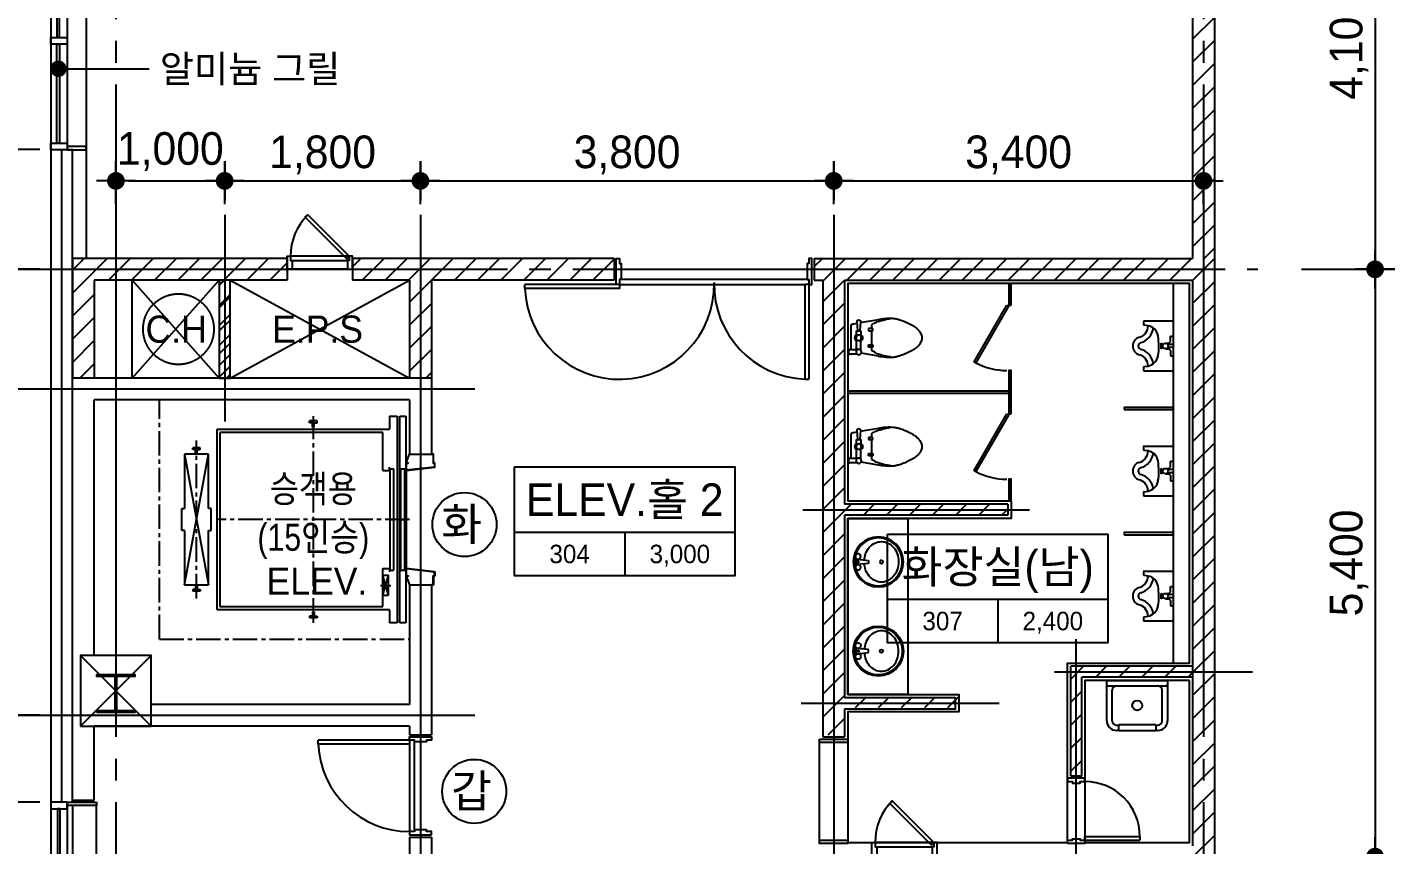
# Model space of a CAD drawing. Extents: x 14159573 to 14237735, y -1804798 to -1750552.
# Drawn here: x 14166759 to 14179331, y -1785939 to -1778424 of the extents above; entities that cross this region are included whole.
import ezdxf
from ezdxf.enums import TextEntityAlignment as Align

# ---------------------------------------------------------------- set-up
doc = ezdxf.new("R2010")
doc.units = 0
doc.header["$LTSCALE"] = 100
doc.header["$MEASUREMENT"] = 0
doc.header["$PDSIZE"] = -10
doc.linetypes.add('CEN', pattern=[66, 60, -2, 2, -2])
doc.linetypes.add('CENTER2', pattern=[1.125, 0.75, -0.125, 0.125, -0.125])
doc.layers.get('0').update_dxf_attribs({"linetype": 'CONTINUOUS'})
doc.layers.get('Defpoints').update_dxf_attribs({"linetype": 'CONTINUOUS'})
for name, color, linetype in [('0-내벽고정식', 7, 'CONTINUOUS'), ('8', 8, 'CONTINUOUS'), ('AINFO', 1, 'CONTINUOUS'), ('CEN', 1, 'CEN'), ('COL', 2, 'CONTINUOUS'), ('col2', 3, 'CONTINUOUS'), ('DIM', 7, 'CONTINUOUS'), ('elev', 7, 'CONTINUOUS'), ('EQP', 1, 'CONTINUOUS'), ('FIN', 5, 'CONTINUOUS'), ('HAT', 5, 'CONTINUOUS'), ('HOISTWAY', 9, 'CONTINUOUS'), ('K-TOILET', 11, 'CONTINUOUS'), ('TEXT', 2, 'CONTINUOUS'), ('TEXT1', 7, 'CONTINUOUS'), ('TEXT2', 7, 'CONTINUOUS'), ('TO', 6, 'CONTINUOUS'), ('WALL', 2, 'CONTINUOUS'), ('WALL-1', 7, 'CONTINUOUS'), ('WALLBR', 3, 'CONTINUOUS'), ('WID', 4, 'CONTINUOUS'), ('WINE', 8, 'CONTINUOUS'), ('지시선', 7, 'CONTINUOUS')]:
    doc.layers.add(name, color=color, linetype=linetype)
doc.styles.add('HY울를도M', font='HYWULM.TTF')
doc.styles.add('굴림', font='H2HDRM.TTF')
doc.dimstyles.new('DIM100', dxfattribs={"dimtxt": 300, "dimasz": 120, "dimexe": 1, "dimexo": 100, "dimgap": 60, "dimtad": 1, "dimdec": 4, "dimzin": 0, "dimdsep": 46, "dimlunit": 6, "dimtxsty": '굴림', "dimblk": 'DOTT', "dimcen": 0.09, "dimadec": 0, "dimazin": 0, "dimtfac": 1, "dimtdec": 4, "dimtofl": 0, "dimtmove": 2, "dimatfit": 2, "dimldrblk": 'DOTT', "dimfxl": 1, "dimtolj": 1, "dimtzin": 0, "dimarcsym": 0})
doc.dimstyles.new('DIM50', dxfattribs={"dimscale": 50, "dimtxt": 3, "dimasz": 1.2, "dimexe": 1, "dimexo": 1, "dimgap": 0.6, "dimtad": 1, "dimdec": 4, "dimzin": 0, "dimdsep": 46, "dimlunit": 6, "dimtxsty": '굴림', "dimblk": 'DOTT', "dimcen": 0.09, "dimadec": 0, "dimazin": 0, "dimtfac": 1, "dimtdec": 4, "dimtofl": 0, "dimtmove": 2, "dimatfit": 2, "dimldrblk": 'DOTT', "dimfxl": 1, "dimtolj": 1, "dimtzin": 0, "dimarcsym": 0})
pattern_1 = [(45, (1477326.7, -3035737.57), (-106.0660172, 106.0660172), [])]

# ---------------------------------------------------------------- blocks, each defined once
blk = doc.blocks.new('승객용15인승')
at = {"layer": 'elev', "color": 4, "ltscale": 5}
for p, q in [((-90, -1550), (-90, 350)), ((-90, 350), (-35, 350)), ((-35, 350), (-35, -600)), ((-80, -1065), (-80, -135)), ((-80, -135), (-45, -135)), ((-45, -1065), (-45, -135)), ((-90, -600), (-45, -600)), ((-35, -600), (-35, -1550)), ((-80, -1065), (-45, -1065)), ((-35, -1550), (-90, -1550))]:
    blk.add_line(p, q, dxfattribs=at)
at = {"layer": 'elev', "color": 8, "ltscale": 5}
for p, q in [((-1994, 44), (-1994, 60)), ((-1926, 60), (-1994, 60)), ((-1968, 44), (-1994, 44)), ((-1968, 0), (-1968, 44)), ((-1952, 0), (-1952, 44)), ((-1952, 44), (-1926, 44)), ((-1926, 44), (-1926, 60)), ((-2070, 0), (-1850, -1200)), ((-2070, -1200), (-1850, 0)), ((-2070, 0), (-2070, -500)), ((-1850, 0), (-2070, 0)), ((-1850, -500), (-1850, 0)), ((-2095, -700), (-2095, -500)), ((-2095, -500), (-2070, -500)), ((-1825, -500), (-1850, -500)), ((-1825, -700), (-1825, -500)), ((-2070, -700), (-2095, -700)), ((-2070, -700), (-2070, -1200)), ((-1850, -1200), (-1850, -700)), ((-1850, -700), (-1825, -700)), ((-2070, -1200), (-1850, -1200)), ((-1994, -1244), (-1994, -1260)), ((-1968, -1244), (-1994, -1244)), ((-1968, -1200), (-1968, -1244)), ((-1952, -1200), (-1952, -1244)), ((-1952, -1244), (-1926, -1244)), ((-1926, -1244), (-1926, -1260)), ((-1926, -1260), (-1994, -1260))]:
    blk.add_line(p, q, dxfattribs=at)
at = {"layer": 'HOISTWAY', "ltscale": 5}
for p, q in [((-919, 290), (-919, 306)), ((-851, 306), (-919, 306)), ((-893, 290), (-919, 290)), ((-893, 250), (-893, 290)), ((-877, 290), (-851, 290)), ((-877, 250), (-877, 290)), ((-851, 290), (-851, 306)), ((-185, 350), (-185, 230)), ((-185, 350), (-115, 350)), ((-115, 350), (-115, -1550)), ((-1770, 230), (-185, 230)), ((-1770, -1430), (-1770, 230)), ((-245, 200), (-1745, 200)), ((-1745, 200), (-1745, -1400)), ((-893, 250), (-877, 250)), ((-245, -150), (-245, 200)), ((-185, -150), (-185, -120)), ((-245, -150), (-185, -150)), ((-180, -1065), (-180, -135)), ((-180, -135), (-145, -135)), ((-145, -1065), (-145, -135)), ((-180, -600), (-145, -600)), ((-245, -1400), (-245, -1050)), ((-245, -1050), (-185, -1050)), ((-185, -1050), (-185, -1080)), ((-180, -1065), (-145, -1065)), ((-185, -1430), (-1770, -1430)), ((-1745, -1400), (-245, -1400)), ((-893, -1490), (-919, -1490)), ((-919, -1490), (-919, -1506)), ((-851, -1506), (-919, -1506)), ((-893, -1450), (-877, -1450)), ((-893, -1450), (-893, -1490)), ((-877, -1450), (-877, -1490)), ((-877, -1490), (-851, -1490)), ((-851, -1490), (-851, -1506)), ((-185, -1430), (-185, -1550)), ((-115, -1550), (-185, -1550))]:
    blk.add_line(p, q, dxfattribs=at)
at = {"layer": 'HOISTWAY', "color": 1, "linetype": 'CENTER2', "ltscale": 3}
for p, q in [((-885, -1550), (-885, 350)), ((-1960, -1326), (-1960, 127)), ((0, -600), (-1770, -600))]:
    blk.add_line(p, q, dxfattribs=at)
at = {"layer": 'HOISTWAY', "ltscale": 200}
for p, q in [((-245, -1296), (-195, -1116)), ((-195, -1296), (-245, -1116)), ((-268, -1206), (-172, -1206))]:
    blk.add_line(p, q, dxfattribs=at)
at = {"layer": 'HOISTWAY'}
blk.add_lwpolyline([(-195, -1296), (-195, -1116), (-245, -1116), (-245, -1296)], close=True, dxfattribs=at)
blk = doc.blocks.new('TT1')
at = {"layer": 'TEXT1'}
for p, q in [((-1013, -600), (1013, -600)), ((0, -600), (0, -1000))]:
    blk.add_line(p, q, dxfattribs=at)
blk.add_lwpolyline([(-1013, 0), (1013, 0), (1013, -1000), (-1013, -1000)], close=True, dxfattribs=at)
blk = doc.blocks.new('DOTT')
for p, q in [((0, 1.5), (0, -1.5)), ((-1.5, 0), (1.5, 0))]:
    blk.add_line(p, q)
at = {"color": 6, "const_width": 0.68}
blk.add_lwpolyline([(-0.34, 0, 1), (0.34, 0, 1)], format="xyb", close=True, dxfattribs=at)
blk = doc.blocks.new('*D126')
at = {"layer": 'Defpoints', "color": 0, "lineweight": -3, "ltscale": 3}
for p in [(14165973, -1777549), (14166973, -1777549), (14166973, -1779549)]:
    blk.add_point(p, dxfattribs=at)
at = {"layer": 'DIM', "color": 7, "lineweight": -2, "ltscale": 3}
for p, q in [((14166873, -1777549), (14165972, -1777549)), ((14165973, -1779429), (14165973, -1777669)), ((14166873, -1779549), (14165972, -1779549))]:
    blk.add_line(p, q, dxfattribs=at)
at = {"layer": 'DIM', "color": 7, "lineweight": -2, "ltscale": 3, "xscale": 120, "yscale": 120, "zscale": 120}
for p, rotation in [((14165973, -1777549), 90), ((14165973, -1779549), 270)]:
    blk.add_blockref('DOTT', p, dxfattribs=dict(at, rotation=rotation))
at = {"layer": 'DIM', "color": 3, "ltscale": 3, "insert": (14165734, -1778549), "char_height": 300, "attachment_point": 5, "rotation": 90, "style": '굴림'}
blk.add_mtext('\\A1;2,000', dxfattribs=at)
blk = doc.blocks.new('*D127')
at = {"layer": 'Defpoints', "color": 0, "lineweight": -3, "ltscale": 3}
for p in [(14165973, -1779549), (14166973, -1779549), (14166973, -1780649)]:
    blk.add_point(p, dxfattribs=at)
at = {"layer": 'DIM', "color": 7, "lineweight": -2, "ltscale": 3}
for p, q in [((14166873, -1779549), (14165972, -1779549)), ((14165973, -1780529), (14165973, -1779669)), ((14166873, -1780649), (14165972, -1780649))]:
    blk.add_line(p, q, dxfattribs=at)
at = {"layer": 'DIM', "color": 7, "lineweight": -2, "ltscale": 3, "xscale": 120, "yscale": 120, "zscale": 120}
for p, rotation in [((14165973, -1779549), 90), ((14165973, -1780649), 270)]:
    blk.add_blockref('DOTT', p, dxfattribs=dict(at, rotation=rotation))
at = {"layer": 'DIM', "color": 3, "ltscale": 3, "insert": (14165735, -1780099), "char_height": 300, "attachment_point": 5, "rotation": 90, "style": '굴림'}
blk.add_mtext('\\A1;1,100', dxfattribs=at)
blk = doc.blocks.new('*D131')
at = {"layer": 'Defpoints', "color": 0, "lineweight": -3, "ltscale": 3}
for p in [(14166973, -1784749), (14165973, -1785549), (14166973, -1785549)]:
    blk.add_point(p, dxfattribs=at)
at = {"layer": 'DIM', "color": 7, "lineweight": -2, "ltscale": 3}
for p, q in [((14166873, -1784749), (14165972, -1784749)), ((14165973, -1784869), (14165973, -1785429)), ((14166873, -1785549), (14165972, -1785549))]:
    blk.add_line(p, q, dxfattribs=at)
at = {"layer": 'DIM', "color": 7, "lineweight": -2, "ltscale": 3, "xscale": 120, "yscale": 120, "zscale": 120}
for p, rotation in [((14165973, -1784749), 90), ((14165973, -1785549), 270)]:
    blk.add_blockref('DOTT', p, dxfattribs=dict(at, rotation=rotation))
at = {"layer": 'DIM', "color": 3, "ltscale": 3, "insert": (14165746, -1785149), "char_height": 300, "attachment_point": 5, "rotation": 90, "style": '굴림'}
blk.add_mtext('\\A1;800', dxfattribs=at)
blk = doc.blocks.new('*D132')
at = {"layer": 'Defpoints', "color": 0, "lineweight": -3, "ltscale": 3}
for p in [(14165973, -1785549), (14166973, -1785549), (14166973, -1786549)]:
    blk.add_point(p, dxfattribs=at)
at = {"layer": 'DIM', "color": 7, "lineweight": -2, "ltscale": 3}
for p, q in [((14166873, -1785549), (14165972, -1785549)), ((14165973, -1786429), (14165973, -1785669)), ((14166873, -1786549), (14165972, -1786549))]:
    blk.add_line(p, q, dxfattribs=at)
at = {"layer": 'DIM', "color": 7, "lineweight": -2, "ltscale": 3, "xscale": 120, "yscale": 120, "zscale": 120}
for p, rotation in [((14165973, -1785549), 90), ((14165973, -1786549), 270)]:
    blk.add_blockref('DOTT', p, dxfattribs=dict(at, rotation=rotation))
at = {"layer": 'DIM', "color": 3, "ltscale": 3, "insert": (14165704, -1786049), "char_height": 300, "attachment_point": 5, "rotation": 90, "style": '굴림'}
blk.add_mtext('\\A1;1,000', dxfattribs=at)
blk = doc.blocks.new('*D153')
at = {"layer": 'Defpoints', "color": 0, "lineweight": -3, "ltscale": 3}
for p in [(14168573, -1779836), (14167573, -1780149), (14168573, -1780149)]:
    blk.add_point(p, dxfattribs=at)
at = {"layer": 'DIM', "color": 7, "lineweight": -2, "ltscale": 3}
for p, q in [((14167573, -1780049), (14167573, -1779835)), ((14167693, -1779836), (14168453, -1779836)), ((14168573, -1780049), (14168573, -1779835))]:
    blk.add_line(p, q, dxfattribs=at)
at = {"layer": 'DIM', "color": 7, "lineweight": -2, "ltscale": 3, "xscale": 120, "yscale": 120, "zscale": 120, "rotation": 180}
blk.add_blockref('DOTT', (14167573, -1779836), dxfattribs=at)
at = {"layer": 'DIM', "color": 7, "lineweight": -2, "ltscale": 3, "xscale": 120, "yscale": 120, "zscale": 120}
blk.add_blockref('DOTT', (14168573, -1779836), dxfattribs=at)
at = {"layer": 'DIM', "color": 3, "ltscale": 3, "insert": (14168073, -1779566), "char_height": 300, "attachment_point": 5, "style": '굴림'}
blk.add_mtext('\\A1;1,000', dxfattribs=at)
blk = doc.blocks.new('*D154')
at = {"layer": 'Defpoints', "color": 0, "lineweight": -3, "ltscale": 3}
for p in [(14170373, -1779836), (14168573, -1780149), (14170373, -1780149)]:
    blk.add_point(p, dxfattribs=at)
at = {"layer": 'DIM', "color": 7, "lineweight": -2, "ltscale": 3}
for p, q in [((14168573, -1780049), (14168573, -1779835)), ((14168693, -1779836), (14170253, -1779836)), ((14170373, -1780049), (14170373, -1779835))]:
    blk.add_line(p, q, dxfattribs=at)
at = {"layer": 'DIM', "color": 7, "lineweight": -2, "ltscale": 3, "xscale": 120, "yscale": 120, "zscale": 120, "rotation": 180}
blk.add_blockref('DOTT', (14168573, -1779836), dxfattribs=at)
at = {"layer": 'DIM', "color": 7, "lineweight": -2, "ltscale": 3, "xscale": 120, "yscale": 120, "zscale": 120}
blk.add_blockref('DOTT', (14170373, -1779836), dxfattribs=at)
at = {"layer": 'DIM', "color": 3, "ltscale": 3, "insert": (14169473, -1779597), "char_height": 300, "attachment_point": 5, "style": '굴림'}
blk.add_mtext('\\A1;1,800', dxfattribs=at)
blk = doc.blocks.new('D600')
at = {"layer": 'WID'}
for p, q in [((0, -255), (0, 255)), ((80, 255), (80, -255)), ((120, -270), (120, 270))]:
    blk.add_line(p, q, dxfattribs=at)
for points in [[(90, 300), (120, 300), (120, 270), (80, 270), (80, 255), (0, 255), (0, 270), (0, 270), (0, 300), (90, 300)], [(120, -270), (97, -247), (478, 135), (502, 112)], [(90, -300), (120, -300), (120, -270), (80, -270), (80, -255), (0, -255), (0, -270), (0, -270), (0, -300), (90, -300)]]:
    blk.add_lwpolyline(points, dxfattribs=at)
blk.add_lwpolyline([(120, -270), (502, 112, 0.198912), (120, 270, 0.198912)], format="xyb", dxfattribs=at)
blk = doc.blocks.new('LA-013')
at = {"layer": 'K-TOILET', "color": 11, "linetype": 'Continuous'}
for p, q in [((-280, 0), (280, 0)), ((-280, -370), (-280, 0)), ((280, 0), (280, -370)), ((-270, -50), (270, -50)), ((-230, -370), (-230, -90)), ((230, -370), (230, -90)), ((-190, -410), (-170, -410)), ((-170, -460), (-190, -460)), ((-170, -460), (-170, -405)), ((-170, -405), (170, -405)), ((-170, -465), (-170, -460)), ((170, -465), (-170, -465)), ((170, -405), (170, -460)), ((170, -410), (190, -410)), ((170, -460), (170, -465)), ((190, -460), (170, -460))]:
    blk.add_line(p, q, dxfattribs=at)
blk.add_circle((0, -230), 45, dxfattribs=at)
for centre, radius, start, end in [((-270, -40), 10, 180, 270), ((-190, -90), 40, 90, 180), ((190, -90), 40, 0, 90), ((270, -40), 10, 270, 0), ((-190, -370), 90, 180, 270), ((-190, -370), 40, 180, 270), ((190, -370), 40, 270, 0), ((190, -370), 90, 270, 0)]:
    blk.add_arc(centre, radius, start, end, dxfattribs=at)
blk = doc.blocks.new('*D164')
at = {"layer": 'Defpoints', "color": 0, "lineweight": -3, "ltscale": 3}
for p in [(14174173, -1779836), (14170373, -1780149), (14174173, -1780149)]:
    blk.add_point(p, dxfattribs=at)
at = {"layer": 'DIM', "color": 7, "lineweight": -2, "ltscale": 3}
for p, q in [((14170373, -1780049), (14170373, -1779835)), ((14170493, -1779836), (14174053, -1779836)), ((14174173, -1780049), (14174173, -1779835))]:
    blk.add_line(p, q, dxfattribs=at)
at = {"layer": 'DIM', "color": 7, "lineweight": -2, "ltscale": 3, "xscale": 120, "yscale": 120, "zscale": 120, "rotation": 180}
blk.add_blockref('DOTT', (14170373, -1779836), dxfattribs=at)
at = {"layer": 'DIM', "color": 7, "lineweight": -2, "ltscale": 3, "xscale": 120, "yscale": 120, "zscale": 120}
blk.add_blockref('DOTT', (14174173, -1779836), dxfattribs=at)
at = {"layer": 'DIM', "color": 3, "ltscale": 3, "insert": (14172273, -1779597), "char_height": 300, "attachment_point": 5, "style": '굴림'}
blk.add_mtext('\\A1;3,800', dxfattribs=at)
blk = doc.blocks.new('*D165')
at = {"layer": 'Defpoints', "color": 0, "lineweight": -3, "ltscale": 3}
for p in [(14177573, -1779836), (14174173, -1780149), (14177573, -1780149)]:
    blk.add_point(p, dxfattribs=at)
at = {"layer": 'DIM', "color": 7, "lineweight": -2, "ltscale": 3}
for p, q in [((14174173, -1780049), (14174173, -1779835)), ((14174293, -1779836), (14177453, -1779836)), ((14177573, -1780049), (14177573, -1779835))]:
    blk.add_line(p, q, dxfattribs=at)
at = {"layer": 'DIM', "color": 7, "lineweight": -2, "ltscale": 3, "xscale": 120, "yscale": 120, "zscale": 120, "rotation": 180}
blk.add_blockref('DOTT', (14174173, -1779836), dxfattribs=at)
at = {"layer": 'DIM', "color": 7, "lineweight": -2, "ltscale": 3, "xscale": 120, "yscale": 120, "zscale": 120}
blk.add_blockref('DOTT', (14177573, -1779836), dxfattribs=at)
at = {"layer": 'DIM', "color": 3, "ltscale": 3, "insert": (14175873, -1779597), "char_height": 300, "attachment_point": 5, "style": '굴림'}
blk.add_mtext('\\A1;3,400', dxfattribs=at)
blk = doc.blocks.new('*D185')
at = {"layer": 'Defpoints', "color": 0, "lineweight": -3}
for p in [(14178173, -1780649), (14178173, -1786049), (14179151, -1786049)]:
    blk.add_point(p, dxfattribs=at)
at = {"layer": 'DIM', "color": 7, "lineweight": -2}
for p, q in [((14178473, -1780649), (14179251, -1780649)), ((14179151, -1780769), (14179151, -1785929)), ((14178473, -1786049), (14179251, -1786049))]:
    blk.add_line(p, q, dxfattribs=at)
at = {"layer": 'DIM', "color": 7, "lineweight": -2, "xscale": 120, "yscale": 120, "zscale": 120}
for p, rotation in [((14179151, -1780649), 90), ((14179151, -1786049), 270)]:
    blk.add_blockref('DOTT', p, dxfattribs=dict(at, rotation=rotation))
at = {"layer": 'DIM', "color": 3, "insert": (14178912, -1783349), "char_height": 300, "attachment_point": 5, "rotation": 90, "style": '굴림'}
blk.add_mtext('\\A1;5,400', dxfattribs=at)
blk = doc.blocks.new('*D186')
at = {"layer": 'Defpoints', "color": 0, "lineweight": -3}
for p in [(14178173, -1786049), (14178173, -1787249), (14179151, -1787249)]:
    blk.add_point(p, dxfattribs=at)
at = {"layer": 'DIM', "color": 7, "lineweight": -2}
for p, q in [((14178473, -1786049), (14179251, -1786049)), ((14179151, -1786169), (14179151, -1787129)), ((14178473, -1787249), (14179251, -1787249))]:
    blk.add_line(p, q, dxfattribs=at)
at = {"layer": 'DIM', "color": 7, "lineweight": -2, "xscale": 120, "yscale": 120, "zscale": 120}
for p, rotation in [((14179151, -1786049), 90), ((14179151, -1787249), 270)]:
    blk.add_blockref('DOTT', p, dxfattribs=dict(at, rotation=rotation))
at = {"layer": 'DIM', "color": 3, "insert": (14178912, -1786649), "char_height": 300, "attachment_point": 5, "rotation": 90, "style": '굴림'}
blk.add_mtext('\\A1;1,200', dxfattribs=at)
blk = doc.blocks.new('*D189')
at = {"layer": 'Defpoints', "color": 0, "lineweight": -3}
for p in [(14178351, -1776549), (14178173, -1780649), (14179151, -1780649)]:
    blk.add_point(p, dxfattribs=at)
at = {"layer": 'DIM', "color": 7, "lineweight": -2}
for p, q in [((14178651, -1776549), (14179251, -1776549)), ((14179151, -1776669), (14179151, -1780529)), ((14178473, -1780649), (14179251, -1780649))]:
    blk.add_line(p, q, dxfattribs=at)
at = {"layer": 'DIM', "color": 7, "lineweight": -2, "xscale": 120, "yscale": 120, "zscale": 120}
for p, rotation in [((14179151, -1776549), 90), ((14179151, -1780649), 270)]:
    blk.add_blockref('DOTT', p, dxfattribs=dict(at, rotation=rotation))
at = {"layer": 'DIM', "color": 3, "insert": (14178912, -1778599), "char_height": 300, "attachment_point": 5, "rotation": 90, "style": '굴림'}
blk.add_mtext('\\A1;4,100', dxfattribs=at)
blk = doc.blocks.new('2URIN01')
at = {"color": 0}
for p, q in [((-230, -265), (-230, 0)), ((-230, 0), (230, 0)), ((-90, -25), (-90, 0)), ((-15, 0), (-15, -50)), ((15, 0), (15, -50)), ((90, -25), (90, 0)), ((230, 0), (230, -265)), ((-40, -25), (-90, -25)), ((-25, -40), (-40, -25)), ((-25, -65), (-25, -40)), ((-25, -110), (-25, -105)), ((-25, -105), (25, -105)), ((25, -110), (-25, -110)), ((-10, -95), (-10, -105)), ((10, -95), (10, -105)), ((25, -40), (40, -25)), ((25, -65), (25, -40)), ((25, -105), (25, -110)), ((40, -25), (90, -25)), ((-185, -230), (-190, -265)), ((190, -265), (185, -230)), ((-195, -270), (-225, -270)), ((225, -270), (195, -270))]:
    blk.add_line(p, q, dxfattribs=at)
blk.add_circle((0, -70), 25, dxfattribs=at)
for centre, radius, start, end in [((-78, -245), 108, 98.077, 171.8699), ((-185, -339), 109, 15.3921, 90), ((-185, -339), 159, 15.3921, 82.7797), ((40, -1080), 951, 92.4153, 98.077), ((15, -482), 352, 77.0924, 92.4153), ((185, -339), 159, 98.3981, 164.6079), ((185, -339), 109, 90, 164.6079), ((66, -257), 122, 12.9607, 77.0924), ((-225, -265), 5, 180, 270), ((-195, -265), 5, 270, 0), ((0, -288), 83, 195.3921, 344.6079), ((0, -288), 33, 195.3921, 344.6079), ((196, -264), 5.89, 188.1301, 261.8699), ((225, -265), 5, 270, 0)]:
    blk.add_arc(centre, radius, start, end, dxfattribs=at)
blk = doc.blocks.new('2LAVA01', base_point=(376, 233))
at = {"color": 0}
for p, q in [((346, 203), (405, 203)), ((346, 175), (349, 175)), ((354, 170), (362, 94)), ((390, 94), (397, 170)), ((402, 175), (405, 175)), ((362, 94), (390, 94))]:
    blk.add_line(p, q, dxfattribs=at)
blk.add_lwpolyline([(358, 132, 0.064435), (303, 121, 0.091719), (244, 87, 0.103599), (203, 34, 0.113912), (190, -25, 0.113912), (203, -84, 0.103599), (244, -137, 0.091719), (303, -171, 0.084785), (376, -183, 0.084785), (448, -171, 0.091719), (507, -137, 0.103599), (548, -84, 0.113912), (562, -25, 0.113912), (548, 34, 0.103599), (507, 87, 0.091719), (448, 121, 0.064435), (393, 132, 0.084785)], format="xyb", dxfattribs=at)
for centre, radius in [((376, 3), 230), ((376, 3), 220), ((326, 189), 25), ((376, 189), 8), ((426, 189), 25), ((376, -25), 15)]:
    blk.add_circle(centre, radius, dxfattribs=at)
for centre, start, end in [((349, 170), 5.3909, 90), ((402, 170), 90, 174.6091)]:
    blk.add_arc(centre, 5, start, end, dxfattribs=at)
blk = doc.blocks.new('001')
at = {"layer": 'EQP'}
for p, q in [((0, 165), (10, 160)), ((10, 160), (10, 100)), ((85, 150), (10, 150)), ((280, 170), (122, 142)), ((10, 100), (0, 95)), ((85, 110), (10, 110)), ((80, 115), (80, 15)), ((120, 115), (120, 15)), ((190, 85), (190, 65)), ((230, 85), (190, 85)), ((190, 65), (230, 65)), ((220, 115), (220, 85)), ((220, 65), (220, 0)), ((220, 0), (220, -65)), ((230, 65), (230, 85)), ((80, -15), (80, -65)), ((80, -65), (120, -65)), ((120, -65), (120, -15)), ((190, -85), (190, -65)), ((190, -65), (230, -65)), ((230, -85), (190, -85)), ((220, -85), (220, -115)), ((230, -65), (230, -85))]:
    blk.add_line(p, q, dxfattribs=at)
for points in [[(31, 110, 0.018932), (30, 75), (30, 0), (30, -75, 0.024922), (32, -121, 0.25497), (35, -125, 0.056948), (39, -127, 0.016043), (55, -130), (86, -136)], [(90, -65), (85, -150, 1.060552), (115, -150), (110, -65)], [(114, -141), (280, -170, 0.022182), (348, -179, 0.0294), (400, -180, 0.029565), (436, -177, 0.035314), (465, -170, 0.006976), (477, -166, 0.004694), (495, -160, 0.019426), (536, -144, 0.015468), (585, -120, 0.040875), (615, -101, 0.036447), (645, -75, 0.04843), (665, -50, 0.068612), (675, -30, 0.037226), (679, -14, 0.041311), (680, 0, 0.041311)]]:
    blk.add_lwpolyline(points, format="xyb", dxfattribs=at)
for centre in [(100, 130), (100, 0)]:
    blk.add_circle(centre, 25, dxfattribs=at)
for centre, radius, start, end in [((326, -22), 174, 119.5675, 126.8699), ((474, -283), 475, 116.5651, 119.5675), ((397, -129), 303, 112.8053, 116.5651), ((412, -593), 775, 94.7636, 99.8466), ((371, -66), 234, 105.9454, 112.8053), ((471, -417), 599, 101.6565, 105.9454), ((385, -261), 441, 88.0277, 94.7636), ((418, -160), 337, 94.3987, 101.6565), ((390, -123), 304, 81.2538, 88.0277), ((403, -34), 213, 73.1639, 81.2538), ((333, -266), 456, 71.5651, 73.1639), ((159, -789), 1007, 70.4892, 71.5651), ((307, -370), 562, 66.0375, 70.4892), ((175, -667), 887, 62.4927, 66.0375), ((100, 0), 35, 124.8499, 235.1501), ((100, 0), 35, 304.8499, 55.1501), ((224, 115), 3.54, 126.8699, 180), ((485, -73), 217, 53.1301, 62.4927), ((451, -117), 273, 44.7808, 53.1301), ((528, -41), 165, 33.6901, 44.7808), ((596, 4), 82.6, 17.9901, 33.6901), ((572, -3), 108, 9.4623, 17.9901), ((592, 0), 87.7, 0, 9.4623), ((232, -115), 12.3, 180, 225), ((262, -85), 54.8, 225, 245.9278), ((359, 131), 291, 245.9278, 249.444), ((454, 386), 564, 249.444, 251.9714), ((609, 862), 1064, 251.9714, 254.0546), ((544, 635), 828, 254.0546, 256.4166), ((407, 67), 244, 256.4166, 265.6013)]:
    blk.add_arc(centre, radius, start, end, dxfattribs=at)

msp = doc.modelspace()

# ---------------------------------------------------------------- hatches: boundary and pattern name
at = {"layer": 'HAT', "lineweight": -3, "ltscale": 200}
h = msp.add_hatch(dxfattribs=at)
h.set_pattern_fill('_USER,N', color=256, scale=150, angle=45, style=0, pattern_type=0)
h.set_pattern_definition([(45, (1393226.7, -3035737.57), (-106.0660172, 106.0660172), [])])
h.paths.add_polyline_path([(14177473.21251, -1776949.19177), (14177673.21251, -1776949.19177), (14177673.21251, -1780550.71381), (14177473.21251, -1780549.19177)])
h = msp.add_hatch(dxfattribs=at)
h.set_pattern_fill('_USER,N', color=256, scale=150, angle=45, style=0, pattern_type=0)
h.set_pattern_definition(pattern_1)
h.paths.add_polyline_path([(14167173.21251, -1780549.19177), (14169148.21251, -1780549.19177), (14169148.21251, -1780749.19177), (14167373.21251, -1780749.19177), (14167373.21251, -1781649.19177), (14167173.21251, -1781649.19177), (14167173.21251, -1780549.19177)])
h = msp.add_hatch(dxfattribs=at)
h.set_pattern_fill('_USER,N', color=256, scale=150, angle=45, style=0, pattern_type=0)
h.set_pattern_definition(pattern_1)
h.paths.add_polyline_path([(14169748.21251, -1780549.19177), (14169748.21251, -1780749.19177), (14170273.21251, -1780749.19177), (14170273.21251, -1781649.19177), (14170473.21251, -1781649.19177), (14170473.21251, -1780749.19177), (14172153.21251, -1780749.19177), (14172153.21251, -1780549.19177)])
h = msp.add_hatch(dxfattribs=at)
h.set_pattern_fill('_USER,N', color=256, scale=150, angle=45, style=0, pattern_type=0)
h.set_pattern_definition(pattern_1)
h.paths.add_polyline_path([(14173993.21251, -1780549.19177), (14177673.21251, -1780549.19177), (14177673.21251, -1791149.19177), (14177473.21251, -1791149.19177), (14177473.21251, -1780749.19177), (14173993.21251, -1780749.19177)])
at = {"layer": 'HAT'}
h = msp.add_hatch(dxfattribs=at)
h.set_pattern_fill('_USER', color=256, scale=130, angle=45, style=0, pattern_type=0)
h.set_pattern_definition([(45, (13246782.55, -2364625.65), (-91.923882, 91.923882), [])])
h.paths.add_polyline_path([(14168523.21251, -1781649.19177), (14168623.21251, -1781649.19177), (14168623.21251, -1780749.19177), (14168523.21251, -1780749.19177)])
at = {"layer": 'HAT', "lineweight": -3, "ltscale": 200}
h = msp.add_hatch(dxfattribs=at)
h.set_pattern_fill('_USER,N', color=256, scale=150, angle=45, style=0, pattern_type=0)
h.set_pattern_definition(pattern_1)
h.paths.add_polyline_path([(14168523.21251, -1781649.19177), (14168623.21251, -1781649.19177), (14168623.21251, -1780749.19177), (14168523.21251, -1780749.19177)])
h = msp.add_hatch(dxfattribs=at)
h.set_pattern_fill('_USER,N', color=256, scale=150, angle=45, style=0, pattern_type=0)
h.set_pattern_definition([(45, (1477326.7, -3035717.57), (-106.0660172, 106.0660172), [])])
h.paths.add_polyline_path([(14174073.21251, -1780729.19177), (14174273.21251, -1780729.19177), (14174273.21251, -1782809.19177), (14175773.21251, -1782809.19177), (14175773.21251, -1782909.19177), (14174273.21251, -1782909.19177), (14174273.21251, -1784579.19177), (14175393.21251, -1784579.19177), (14175393.21251, -1784679.19177), (14174273.21251, -1784679.19177), (14174273.21251, -1784929.19177), (14174073.21251, -1784929.19177), (14174080.62199, -1780729.19177)])
h = msp.add_hatch(dxfattribs=at)
h.set_pattern_fill('_USER,N', color=256, scale=150, angle=45, style=0, pattern_type=0)
h.set_pattern_definition(pattern_1)
h.paths.add_polyline_path([(14177473.21251, -1784299.19177), (14176353.21251, -1784299.19177), (14176353.21251, -1785309.19177), (14176453.21251, -1785309.19177), (14176453.21251, -1784399.19177), (14177473.21251, -1784399.19177)])

# ---------------------------------------------------------------- linework, layer by layer
at = {"color": 6}
for points in [[(14176843.21251, -1781939.19177), (14177293.21251, -1781939.19177), (14177293.21251, -1781919.19177), (14176843.21251, -1781919.19177)], [(14176843.21251, -1783089.19177), (14177293.21251, -1783089.19177), (14177293.21251, -1783069.19177), (14176843.21251, -1783069.19177)]]:
    msp.add_lwpolyline(points, close=True, dxfattribs=at)
at = {"layer": '0-내벽고정식'}
msp.add_line((14167298.21251, -1779549.19177), (14167298.21251, -1780549.19177), dxfattribs=at)
at = {"layer": '8'}
for p, q in [((14170240.21251, -1782499.19177), (14170240.21251, -1783399.19177)), ((14170240.21251, -1783399.19177), (14170240.21251, -1782499.19177))]:
    msp.add_line(p, q, dxfattribs=at)
at = {"layer": '8', "ltscale": 3}
for p, q in [((14174043.21251, -1785899.19177), (14174043.21251, -1784999.19177)), ((14174303.21251, -1784999.19177), (14174303.21251, -1785899.19177))]:
    msp.add_line(p, q, dxfattribs=at)
at = {"layer": 'AINFO', "color": 7, "const_width": 75}
msp.add_lwpolyline([(14167006.53585, -1778804.96629, 1), (14167082.28585, -1778804.96629, 1)], format="xyb", close=True, dxfattribs=at)
at = {"layer": 'CEN', "linetype": 'CEN'}
for p, q in [((14167573.21251, -1759149.19177), (14167573.21251, -1799049.19177)), ((14167573.21251, -1759149.19177), (14167573.21251, -1799049.19177)), ((14177573.21251, -1759149.19177), (14177573.21251, -1799049.19177)), ((14168573.21251, -1780149.19177), (14168573.21251, -1782049.19177)), ((14170373.21251, -1780149.19177), (14170373.21251, -1799049.19177)), ((14174173.21251, -1780149.19177), (14174173.21251, -1799049.19177)), ((14165173.21251, -1780649.19177), (14178073.21251, -1780649.19177)), ((14167723.21251, -1781649.19177), (14167723.21251, -1780749.19177)), ((14167723.21251, -1781649.19177), (14167723.21251, -1780749.19177)), ((14167723.21251, -1781649.19177), (14168523.21251, -1780749.19177)), ((14167723.21251, -1780749.19177), (14168523.21251, -1781649.19177)), ((14168623.21251, -1781649.19177), (14170273.21251, -1780749.19177)), ((14168623.21251, -1780749.19177), (14170273.21251, -1781649.19177)), ((14165173.21251, -1781749.19177), (14170873.21251, -1781749.19177)), ((14173889.02155, -1782859.19177), (14175973.21251, -1782859.19177)), ((14176403.21251, -1786049.19177), (14176403.21251, -1784049.19177)), ((14176203.21251, -1784349.19177), (14178023.21251, -1784349.19177)), ((14173873.21251, -1784639.19177), (14175693.21251, -1784639.19177)), ((14165173.21251, -1784749.19177), (14170873.21251, -1784749.19177))]:
    msp.add_line(p, q, dxfattribs=at)
msp.add_circle((14168148.21251, -1781199.19177), 325, dxfattribs=at)
at = {"layer": 'COL'}
msp.add_line((14170273.21251, -1782349.19177), (14170473.21251, -1782349.19177), dxfattribs=at)
for points in [[(14167898.21251, -1784649.19177), (14167898.21251, -1784199.19177), (14167373.21251, -1784199.19177)], [(14167173.21251, -1785529.19177), (14167373.21251, -1785529.19177)]]:
    msp.add_lwpolyline(points, dxfattribs=at)
at = {"layer": 'col2'}
msp.add_lwpolyline([(14167398.21251, -1784724.19177), (14167398.21251, -1784705.19177), (14167567.21251, -1784705.19177), (14167567.21251, -1784393.19177), (14167398.21251, -1784393.19177), (14167398.21251, -1784374.19177), (14167748.21251, -1784374.19177), (14167748.21251, -1784393.19177), (14167579.21251, -1784393.19177), (14167579.21251, -1784705.19177), (14167748.21251, -1784705.19177), (14167748.21251, -1784724.19177)], close=True, dxfattribs=at)
at = {"layer": 'Defpoints'}
for p, q in [((14167248.21251, -1784849.19177), (14167898.21251, -1784199.19177)), ((14167898.21251, -1784849.19177), (14167248.21251, -1784199.19177))]:
    msp.add_line(p, q, dxfattribs=at)
msp.add_lwpolyline([(14167248.21251, -1784849.19177), (14167898.21251, -1784849.19177), (14167898.21251, -1784199.19177), (14167248.21251, -1784199.19177)], close=True, dxfattribs=at)
at = {"layer": 'DIM'}
msp.add_line((14167044.41085, -1778804.96629), (14167877.74418, -1778804.96629), dxfattribs=at)
at = {"layer": 'elev', "color": 8, "linetype": 'CENTER2', "ltscale": 3}
for q in [(14167973.21251, -1781849.19177), (14170273.21251, -1784049.19177)]:
    msp.add_line((14167973.21251, -1784049.19177), q, dxfattribs=at)
at = {"layer": 'elev'}
for p, q in [((14170240.21251, -1782429.19177), (14170273.21251, -1782349.19177)), ((14170240.21251, -1783469.19177), (14170273.21251, -1783549.19177))]:
    msp.add_line(p, q, dxfattribs=at)
at = {"layer": 'elev', "color": 4}
for points in [[(14170505.21251, -1782429.19177), (14170493.21251, -1782429.19177), (14170493.21251, -1782349.19177), (14170473.21251, -1782349.19177), (14170473.21251, -1782349.19177), (14170491.21251, -1782349.19177), (14170491.21251, -1782431.19177), (14170503.21251, -1782431.19177), (14170503.21251, -1782467.40755), (14170242.21251, -1782496.94991), (14170242.21251, -1782431.19177), (14170260.33964, -1782431.19177), (14170260.33964, -1782429.19177), (14170240.21251, -1782429.19177), (14170240.21251, -1782499.19177), (14170505.21251, -1782469.19177)], [(14170505.21251, -1783469.19177), (14170493.21251, -1783469.19177), (14170493.21251, -1783549.19177), (14170473.21251, -1783549.19177), (14170473.21251, -1783549.19177), (14170491.21251, -1783549.19177), (14170491.21251, -1783467.19177), (14170503.21251, -1783467.19177), (14170503.21251, -1783430.976), (14170242.21251, -1783401.43364), (14170242.21251, -1783467.19177), (14170260.33964, -1783467.19177), (14170260.33964, -1783469.19177), (14170240.21251, -1783469.19177), (14170240.21251, -1783399.19177), (14170505.21251, -1783429.19177)]]:
    msp.add_lwpolyline(points, close=True, dxfattribs=at)
at = {"layer": 'FIN'}
msp.add_lwpolyline([(14176323.21251, -1785919.19177), (14176323.21251, -1784269.19177), (14177443.21251, -1784269.19177), (14177443.21251, -1782979.19177), (14177443.21251, -1782979.19177), (14177443.21251, -1782819.19177), (14177443.21251, -1782819.19177), (14177443.21251, -1780779.19177), (14177143.21251, -1780779.19177), (14177143.21251, -1780779.19177), (14174303.21251, -1780779.19177), (14174303.21251, -1782779.19177), (14175803.21251, -1782779.19177), (14175803.21251, -1782939.19177), (14174303.21251, -1782939.19177), (14174303.21251, -1784559.19177), (14175323.21251, -1784559.19177), (14175323.21251, -1784719.19177), (14174303.21251, -1784719.19177), (14174303.21251, -1785919.19177), (14176323.21251, -1785919.19177)], dxfattribs=at)
msp.add_lwpolyline([(14177443.21251, -1784429.19177), (14176483.21251, -1784429.19177), (14176483.21251, -1785919.19177), (14177443.21251, -1785919.19177)], close=True, dxfattribs=at)
at = {"layer": 'TO'}
msp.add_line((14177293.21251, -1780779.19177), (14177293.21251, -1784269.19177), dxfattribs=at)
for points in [[(14175803.21251, -1780979.19177), (14175803.21251, -1780779.19177), (14175783.21251, -1780779.19177), (14175783.21251, -1780979.19177)], [(14175803.21251, -1781979.19177), (14175803.21251, -1781579.19177), (14175783.21251, -1781579.19177), (14175783.21251, -1781979.19177)], [(14175783.21251, -1781789.19177), (14175783.21251, -1781769.19177), (14174303.21251, -1781769.19177), (14174303.21251, -1781789.19177)], [(14175803.21251, -1782779.19177), (14175803.21251, -1782579.19177), (14175783.21251, -1782579.19177), (14175783.21251, -1782779.19177)], [(14174303.21251, -1782939.19177), (14174853.21251, -1782939.19177), (14174853.21251, -1784559.19177), (14174303.21251, -1784559.19177)]]:
    msp.add_lwpolyline(points, close=True, dxfattribs=at)
for points in [[(14175763.21251, -1780979.19177), (14175780.53302, -1780989.19177), (14175480.53302, -1781508.80702), (14175463.21251, -1781498.80702), (14175763.21251, -1780979.19177)], [(14175763.21251, -1781979.19177), (14175780.53302, -1781989.19177), (14175480.53302, -1782508.80702), (14175463.21251, -1782498.80702), (14175763.21251, -1781979.19177)]]:
    msp.add_lwpolyline(points, dxfattribs=at)
for centre in [(14175763.90544, -1780973.5673), (14175763.90544, -1781973.5673)]:
    msp.add_arc(centre, 605.62487, 242.101874402, 269.93444447, dxfattribs=at)
at = {"layer": 'WALL'}
for p, q in [((14167173.21251, -1785529.19177), (14167173.21251, -1781649.19177)), ((14170473.21251, -1781649.19177), (14167173.21251, -1781649.19177)), ((14170473.21251, -1781649.19177), (14170473.21251, -1782349.19177)), ((14167373.21251, -1784199.19177), (14167373.21251, -1781849.19177)), ((14170273.21251, -1781849.19177), (14167373.21251, -1781849.19177)), ((14170273.21251, -1781849.19177), (14170273.21251, -1782349.19177)), ((14170273.21251, -1783549.19177), (14170273.21251, -1784649.19177)), ((14170273.21251, -1783549.19177), (14170473.21251, -1783549.19177)), ((14170473.21251, -1783549.19177), (14170473.21251, -1784929.19177)), ((14170273.21251, -1784649.19177), (14167898.21251, -1784649.19177)), ((14167373.21251, -1785529.19177), (14167373.21251, -1784849.19177)), ((14170273.21251, -1784849.19177), (14167373.21251, -1784849.19177)), ((14170273.21251, -1784849.19177), (14170273.21251, -1784929.19177)), ((14170273.21251, -1784929.19177), (14170473.21251, -1784929.19177)), ((14170273.21251, -1785869.19177), (14170273.21251, -1791749.19177)), ((14170273.21251, -1785869.19177), (14170473.21251, -1785869.19177)), ((14170473.21251, -1785869.19177), (14170473.21251, -1791224.19177))]:
    msp.add_line(p, q, dxfattribs=at)
at = {"layer": 'WALL-1', "color": 4}
for p, q in [((14166973.21251, -1779549.19177), (14166973.21251, -1785549.19177)), ((14167173.21251, -1779549.19177), (14166973.21251, -1779549.19177)), ((14167073.21251, -1779549.19177), (14167073.21251, -1785549.19177)), ((14167173.21251, -1785549.19177), (14167173.21251, -1779549.19177)), ((14170318.21251, -1784994.19177), (14170318.21251, -1784979.19177)), ((14167173.21251, -1785579.19177), (14167173.21251, -1786519.19177)), ((14176438.21251, -1785884.19177), (14176438.21251, -1785899.19177))]:
    msp.add_line(p, q, dxfattribs=at)
at = {"layer": 'WALLBR'}
for p, q in [((14177473.21251, -1776949.19177), (14177473.21251, -1780549.19177)), ((14177673.21251, -1776949.19177), (14177673.21251, -1791149.19177)), ((14169148.21251, -1780549.19177), (14167173.21251, -1780549.19177)), ((14167173.21251, -1780549.19177), (14167173.21251, -1781649.19177)), ((14169148.21251, -1780549.19177), (14169148.21251, -1780749.19177)), ((14170473.21251, -1780549.19177), (14169748.21251, -1780549.19177)), ((14169748.21251, -1780549.19177), (14169748.21251, -1780749.19177)), ((14172153.21251, -1780549.19177), (14170473.21251, -1780549.19177)), ((14172153.21251, -1780549.19177), (14172153.21251, -1780749.19177)), ((14173993.21251, -1780549.19177), (14177473.21251, -1780549.19177)), ((14173993.21251, -1780549.19177), (14173993.21251, -1780749.19177)), ((14177673.21251, -1780549.19177), (14177673.21251, -1791149.19177)), ((14169148.21251, -1780749.19177), (14167373.21251, -1780749.19177)), ((14167373.21251, -1780749.19177), (14167373.21251, -1781649.19177)), ((14170273.21251, -1780749.19177), (14169748.21251, -1780749.19177)), ((14170273.21251, -1780749.19177), (14170273.21251, -1781649.19177)), ((14170473.21251, -1780749.19177), (14170473.21251, -1781649.19177)), ((14172153.21251, -1780749.19177), (14170473.21251, -1780749.19177)), ((14173993.21251, -1780749.19177), (14174073.21251, -1780749.19177)), ((14174073.21251, -1780749.19177), (14174073.21251, -1784949.19177)), ((14174273.21251, -1780749.19177), (14177473.21251, -1780749.19177)), ((14174273.21251, -1780749.19177), (14174273.21251, -1782809.19177)), ((14177473.21251, -1780749.19177), (14177473.21251, -1785949.19177)), ((14175773.21251, -1782809.19177), (14174273.21251, -1782809.19177)), ((14175773.21251, -1782809.19177), (14175773.21251, -1782909.19177)), ((14175773.21251, -1782909.19177), (14174273.21251, -1782909.19177)), ((14174273.21251, -1782909.19177), (14174273.21251, -1784589.19177)), ((14176353.21251, -1785309.19177), (14176353.21251, -1784299.19177)), ((14177473.21251, -1784299.19177), (14176353.21251, -1784299.19177)), ((14176453.21251, -1785309.19177), (14176453.21251, -1784399.19177)), ((14177473.21251, -1784399.19177), (14176453.21251, -1784399.19177)), ((14174273.21251, -1784689.19177), (14174273.21251, -1784949.19177)), ((14174073.21251, -1784949.19177), (14174273.21251, -1784949.19177)), ((14176453.21251, -1785309.19177), (14176353.21251, -1785309.19177))]:
    msp.add_line(p, q, dxfattribs=at)
msp.add_lwpolyline([(14168523.21251, -1781649.19177), (14168623.21251, -1781649.19177), (14168623.21251, -1780749.19177), (14168523.21251, -1780749.19177)], close=True, dxfattribs=at)
msp.add_lwpolyline([(14174273.21251, -1784689.19177), (14175293.21251, -1784689.19177), (14175293.21251, -1784589.19177), (14174273.21251, -1784589.19177)], dxfattribs=at)
at = {"layer": 'WID', "color": 8}
for p, q in [((14166973.21251, -1785549.19177), (14166973.21251, -1786549.19177)), ((14167123.21251, -1785549.19177), (14167123.21251, -1786549.19177)), ((14167393.21251, -1786519.19177), (14167393.21251, -1785549.19177))]:
    msp.add_line(p, q, dxfattribs=at)
at = {"layer": 'WID'}
for points in [[(14167054.21251, -1777609.19177), (14167030.21251, -1777609.19177), (14167030.21332, -1778519.19177), (14167054.21332, -1778519.19177)], [(14167123.21251, -1778519.19177), (14167123.21251, -1778579.19177), (14166973.21251, -1778579.19177), (14166973.21251, -1778519.19177)], [(14167054.21042, -1779489.35), (14167030.21251, -1779489.19177), (14167030.21332, -1778579.19177), (14167054.21332, -1778579.19177)], [(14167123.21251, -1779489.19177), (14167123.21251, -1779549.19177), (14166973.21251, -1779549.19177), (14166973.21251, -1779489.19177)], [(14167298.21251, -1779549.19177), (14167298.21251, -1779519.19177), (14167123.21251, -1779519.19177), (14167123.21251, -1779549.19177)], [(14174043.21251, -1784969.19177), (14174303.21251, -1784969.19177), (14174303.21251, -1784999.19177), (14174043.21251, -1784999.19177)], [(14167123.21251, -1785609.19177), (14167123.21251, -1785549.19177), (14166973.21251, -1785549.19177), (14166973.21251, -1785609.19177)], [(14167036.21251, -1785609.19177), (14167036.21251, -1786489.19177), (14167060.21251, -1786489.19177), (14167060.21251, -1785609.19177)], [(14167393.21251, -1785549.19177), (14167393.21251, -1785579.19177), (14167123.21251, -1785579.19177), (14167123.21251, -1785549.19177)], [(14174043.21251, -1785899.19177), (14174303.21251, -1785899.19177), (14174303.21251, -1785929.19177), (14174043.21251, -1785929.19177)]]:
    msp.add_lwpolyline(points, close=True, dxfattribs=at)
for points in [[(14172173.21251, -1780759.19177), (14172173.21251, -1780549.19177), (14172203.21251, -1780549.19177), (14172203.21251, -1780594.19177), (14172218.21251, -1780594.19177), (14172218.21251, -1780744.19177), (14172203.21251, -1780744.19177), (14172203.21251, -1780789.19177), (14172173.21251, -1780789.19177), (14172173.21251, -1780759.19177)], [(14173973.21251, -1780759.19177), (14173973.21251, -1780549.19177), (14173943.21251, -1780549.19177), (14173943.21251, -1780594.19177), (14173928.21251, -1780594.19177), (14173928.21251, -1780744.19177), (14173943.21251, -1780744.19177), (14173943.21251, -1780789.19177), (14173973.21251, -1780789.19177), (14173973.21251, -1780759.19177)], [(14172203.21251, -1780789.19177), (14172203.21251, -1780824.19177), (14171332.92189, -1780824.19177), (14171332.92189, -1780789.19177)], [(14172203.21251, -1780789.19177), (14171332.92189, -1780789.19177)], [(14173943.21251, -1780789.19177), (14173908.21251, -1780789.19177), (14173908.21251, -1781659.19177), (14173943.21251, -1781659.19177)], [(14173943.21251, -1780789.19177), (14173943.21251, -1781659.19177)], [(14170273.21251, -1784979.19177), (14170273.21251, -1785014.19177), (14169433.86433, -1785014.19177), (14169433.86433, -1784979.19177)], [(14170273.21251, -1784979.19177), (14169433.86433, -1784979.19177)], [(14170473.21251, -1784949.19177), (14170473.21251, -1784949.19177), (14170473.21251, -1784979.19177), (14170428.21251, -1784979.19177), (14170428.21251, -1784994.19177), (14170318.21251, -1784994.19177), (14170318.21251, -1784979.19177), (14170273.21251, -1784979.19177), (14170273.21251, -1784949.19177), (14170473.21251, -1784949.19177)], [(14176323.21251, -1785329.19177), (14176323.21251, -1785329.19177), (14176323.21251, -1785359.19177), (14176368.21251, -1785359.19177), (14176368.21251, -1785374.19177), (14176438.21251, -1785374.19177), (14176438.21251, -1785359.19177), (14176483.21251, -1785359.19177), (14176483.21251, -1785329.19177), (14176323.21251, -1785329.19177)], [(14170473.21251, -1785849.19177), (14170473.21251, -1785849.19177), (14170473.21251, -1785819.19177), (14170428.21251, -1785819.19177), (14170428.21251, -1785804.19177), (14170318.21251, -1785804.19177), (14170318.21251, -1785819.19177), (14170273.21251, -1785819.19177), (14170273.21251, -1785849.19177), (14170473.21251, -1785849.19177)], [(14176323.21251, -1785929.19177), (14176323.21251, -1785929.19177), (14176323.21251, -1785899.19177), (14176368.21251, -1785899.19177), (14176368.21251, -1785884.19177), (14176438.21251, -1785884.19177), (14176438.21251, -1785899.19177), (14176483.21251, -1785899.19177), (14176483.21251, -1785929.19177), (14176323.21251, -1785929.19177)], [(14176483.21251, -1785899.19177), (14176483.21251, -1785864.19177), (14176988.21251, -1785864.19177), (14176988.21251, -1785899.19177)], [(14176483.21251, -1785899.19177), (14176988.21251, -1785899.19177)]]:
    msp.add_lwpolyline(points, dxfattribs=at)
for centre, radius, start, end in [((14172202.8654, -1780789.36538), 870.64034, 182.292493966, 1.057024662), ((14173944.45523, -1780788.71266), 871.23328, 178.89205271, 267.61584623), ((14170273.26856, -1784979.05235), 840.13942, 182.397135332, 269.996177015), ((14176483.21251, -1785864.19177), 505, 0, 90)]:
    msp.add_arc(centre, radius, start, end, dxfattribs=at)
at = {"layer": 'WINE'}
for p, q in [((14166973.21251, -1777549.19177), (14166973.21251, -1779549.19177)), ((14167123.21251, -1777549.19177), (14167123.21251, -1779549.19177)), ((14167298.21251, -1777549.19177), (14167298.21251, -1779549.19177))]:
    msp.add_line(p, q, dxfattribs=at)
at = {"layer": 'WINE', "lineweight": -3, "ltscale": 200}
for p, q in [((14172203.21251, -1780789.19177), (14173908.21251, -1780789.19177)), ((14173928.21251, -1780744.19177), (14172218.21251, -1780744.19177)), ((14170273.21251, -1785014.19177), (14170273.21251, -1785819.19177)), ((14170318.21251, -1785804.19177), (14170318.21251, -1784994.19177))]:
    msp.add_line(p, q, dxfattribs=at)
at = {"layer": '지시선'}
for centre in [(14170777.93125, -1782996.20441), (14170867.69627, -1785449.19177)]:
    msp.add_circle(centre, 294.48376, dxfattribs=at)

# ---------------------------------------------------------------- block references
at = {"color": 6}
for name, p, rotation in [('2URIN01', (14177293.21251, -1781354.19177), 270), ('2URIN01', (14177293.21251, -1782504.19177), 270), ('2URIN01', (14177293.21251, -1783654.19177), 270), ('2LAVA01', (14174353.21251, -1784159.19177), 90)]:
    msp.add_blockref(name, p, dxfattribs=dict(at, rotation=rotation))
at = {"color": 6, "xscale": -1, "rotation": 90}
msp.add_blockref('2LAVA01', (14174353.21251, -1783339.19177), dxfattribs=at)
at = {"color": 6}
msp.add_blockref('LA-013', (14176963.21251, -1784429.19177), dxfattribs=at)
at = {"layer": 'elev'}
msp.add_blockref('승객용15인승', (14170273.21251, -1782349.19177), dxfattribs=at)
at = {"layer": 'EQP', "xscale": -1, "rotation": 180}
for p in [(14174303.21251, -1781279.19177), (14174303.21251, -1782279.19177)]:
    msp.add_blockref('001', p, dxfattribs=at)
at = {"layer": 'TEXT1'}
for p in [(14172251.48128, -1782466.48127), (14175680.87848, -1783083.13433)]:
    msp.add_blockref('TT1', p, dxfattribs=at)
at = {"layer": 'WID', "rotation": 90}
for p in [(14169448.21251, -1780649.19177), (14174823.21251, -1786039.19177)]:
    msp.add_blockref('D600', p, dxfattribs=at)

# ---------------------------------------------------------------- texts
at = {"layer": 'TEXT', "style": 'HY울를도M'}
for s, p in [('C.H', (14168127.01301, -1781199.19177)), ('E.P.S', (14169427.01301, -1781199.19177)), ('ELEV.', (14169421.33948, -1783516.49615))]:
    msp.add_text(s, height=250, dxfattribs=at).set_placement(p, align=Align.MIDDLE)
at = {"layer": 'TEXT', "style": 'HY울를도M', "width": 0.85}
for s, p in [('승객용', (14169388.21251, -1782663.80777)), ('(15인승)', (14169388.21251, -1783134.00787))]:
    msp.add_text(s, height=250, dxfattribs=at).set_placement(p, align=Align.MIDDLE)
at = {"layer": 'TEXT1', "style": 'HY울를도M'}
for s, p in [('ELEV.홀 2', (14172251.48128, -1782917.27135)), ('화장실(남)', (14175680.87848, -1783533.92441))]:
    msp.add_text(s, height=300, dxfattribs=at).set_placement(p, align=Align.CENTER)
for s, p in [('화', (14170564.47233, -1783143.13065)), ('갑', (14170654.23735, -1785595.47459))]:
    msp.add_text(s, height=300, dxfattribs=at).set_placement(p)
at = {"layer": 'TEXT1', "color": 2, "style": 'HY울를도M'}
for s, p in [('304', (14171744.73332, -1783266.40127)), ('307', (14175174.13053, -1783883.05433))]:
    msp.add_text(s, height=170, dxfattribs=at).set_placement(p, align=Align.MIDDLE_CENTER)
at = {"layer": 'TEXT1', "style": 'HY울를도M'}
for s, p in [('3,000', (14172758.22923, -1783266.40127)), ('2,400', (14176187.62644, -1783883.05433))]:
    msp.add_text(s, height=170, dxfattribs=at).set_placement(p, align=Align.MIDDLE_CENTER)
at = {"layer": 'TEXT2', "style": 'HY울를도M'}
msp.add_text('알미늄 그릴', height=250, dxfattribs=at).set_placement((14167977.11357, -1778805.98678), align=Align.MIDDLE_LEFT)

# ---------------------------------------------------------------- dimensions: what is measured, and where the dimension line sits
at = {"layer": 'DIM'}
for base, p1, p2, picture, middle in [((14179150.62805, -1780649.19177), (14178350.62805, -1776549.19177), (14178173.21251, -1780649.19177), '*D189', (14178911.95974, -1778599.19177)), ((14179150.62805, -1786049.19177), (14178173.21251, -1780649.19177), (14178173.21251, -1786049.19177), '*D185', (14178911.95974, -1783349.19177)), ((14179150.62805, -1787249.19177), (14178173.21251, -1786049.19177), (14178173.21251, -1787249.19177), '*D186', (14178911.58982, -1786649.19177))]:
    dim = msp.add_linear_dim(base=base, p1=p1, p2=p2, angle=90, dimstyle='DIM50', override={"dimscale": 100, "dimexo": 3}, dxfattribs=at)
    dim.commit()
    dim.dimension.update_dxf_attribs({"geometry": picture, "text_midpoint": middle})
at = {"layer": 'DIM', "ltscale": 3}
for base, p1, p2, angle, picture, middle in [((14165973.21251, -1777549.19177), (14166973.21251, -1779549.19177), (14166973.21251, -1777549.19177), 90, '*D126', (14165734.17428, -1778549.19177)), ((14165973.21251, -1779549.19177), (14166973.21251, -1780649.19177), (14166973.21251, -1779549.19177), 90, '*D127', (14165734.5442, -1780099.19177)), ((14165973.21251, -1785549.19177), (14166973.21251, -1784749.19177), (14166973.21251, -1785549.19177), 270, '*D131', (14165746.19648, -1785149.19177)), ((14165973.21251, -1785549.19177), (14166973.21251, -1786549.19177), (14166973.21251, -1785549.19177), 90, '*D132', (14165703.5442, -1786049.19177))]:
    dim = msp.add_linear_dim(base=base, p1=p1, p2=p2, angle=angle, dimstyle='DIM100', dxfattribs=at)
    dim.commit()
    dim.dimension.update_dxf_attribs({"geometry": picture, "text_midpoint": middle})
for base, p1, p2, picture, middle in [((14168573.21251, -1779835.81677), (14167573.21251, -1780149.19177), (14168573.21251, -1780149.19177), '*D153', (14168073.21251, -1779566.14846)), ((14170373.21251, -1779835.81677), (14168573.21251, -1780149.19177), (14170373.21251, -1780149.19177), '*D154', (14169473.21251, -1779597.14846)), ((14174173.21251, -1779835.81677), (14170373.21251, -1780149.19177), (14174173.21251, -1780149.19177), '*D164', (14172273.21251, -1779596.77855)), ((14177573.21251, -1779835.81677), (14174173.21251, -1780149.19177), (14177573.21251, -1780149.19177), '*D165', (14175873.21251, -1779596.77855))]:
    dim = msp.add_linear_dim(base=base, p1=p1, p2=p2, dimstyle='DIM100', dxfattribs=at)
    dim.commit()
    dim.dimension.update_dxf_attribs({"geometry": picture, "text_midpoint": middle})

doc.saveas('drawing.dxf')
